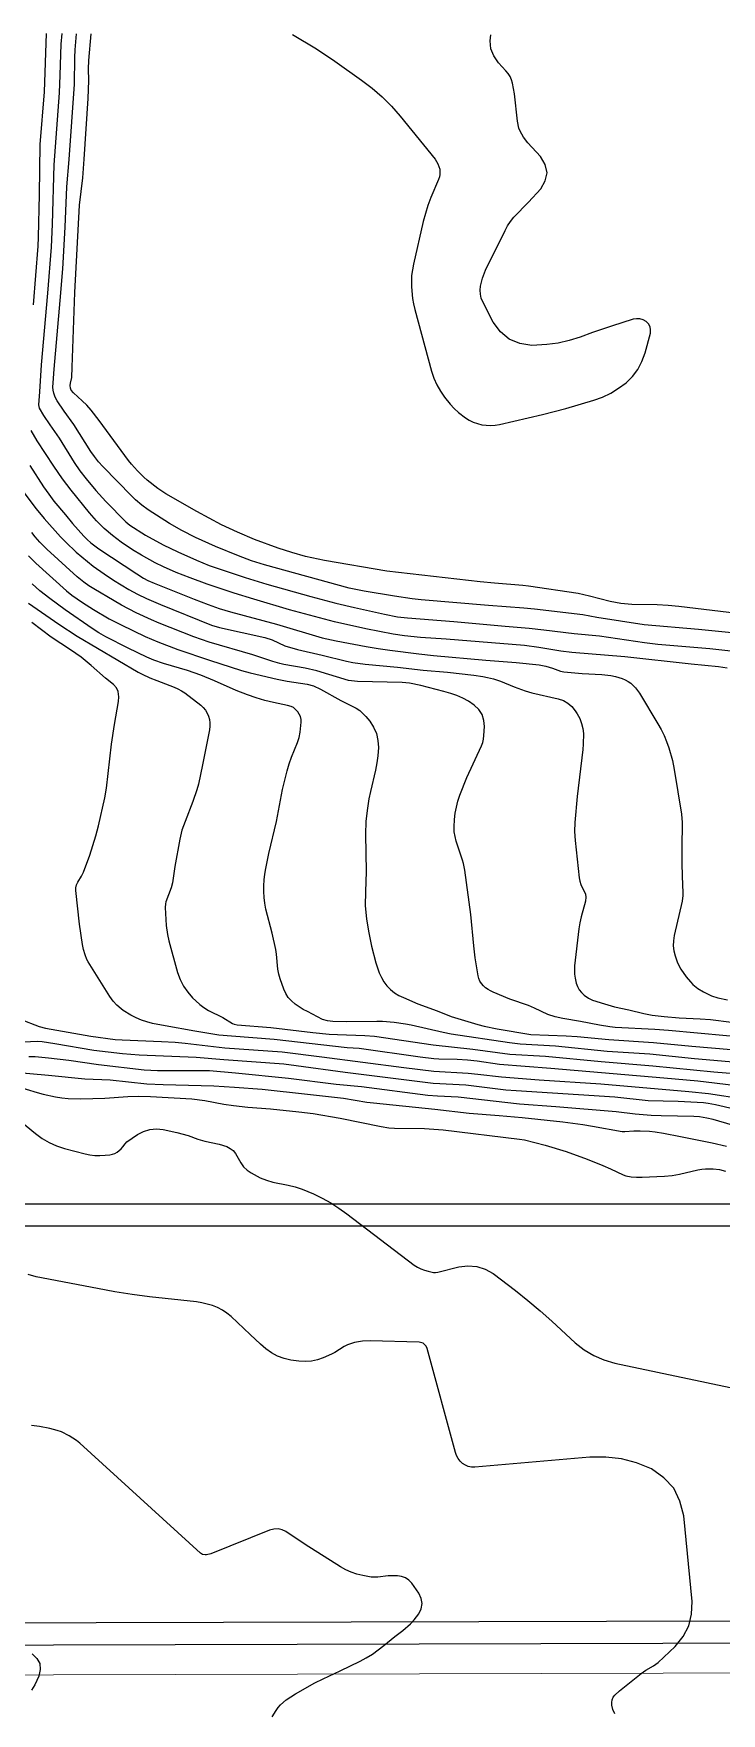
# Model space of a CAD drawing. Header units: centimetres. Extents: x 0 to 1302389, y -144212 to 85618.
# Drawn here: x 505970 to 510619, y -73522 to -62172 of the extents above; entities that cross this region are included whole.
import ezdxf

# ---------------------------------------------------------------- set-up
doc = ezdxf.new("R2010")
doc.units = ezdxf.units.CM
doc.header["$LTSCALE"] = 4
for name, color, linetype in [('0.6', 6, 'Continuous'), ('CURVAS-INTERMEDIARIAS', 39, 'Continuous'), ('CURVAS-MESTRA', 34, 'Continuous'), ('LIMITE-L', 7, 'Continuous')]:
    doc.layers.add(name, color=color, linetype=linetype)
doc.layers.add('P-MEIOFIO', color=171, linetype='Continuous', lineweight=9)

msp = doc.modelspace()

# ---------------------------------------------------------------- linework, layer by layer
at = {"layer": '0.6'}
msp.add_lwpolyline([(515990.938, -72567.179), (515880.79, -72884.804), (503800.772, -72917.827), (504144.276, -70228.744), (513615.113, -70228.744)], dxfattribs=at)
at = {"layer": 'CURVAS-INTERMEDIARIAS'}
for points, elevation in [([(506159.524, -62172.721), (506153.017, -62243.22), (506147.864, -62453.957), (506142.795, -62571.945), (506106.137, -63058.231), (506094.642, -63460.959), (506087.792, -63614.931), (506064.347, -63925.363), (506021.955, -64411.036), (506008.57, -64591.773), (506003.553, -64681.494), (506007.478, -64702.55), (506037.464, -64752.449), (506078.721, -64816.389), (506141.752, -64906.374), (506244.436, -65070.796), (506282.863, -65127.231), (506324.226, -65181.542), (506390.648, -65259.535), (506459.132, -65333.328), (506593.516, -65471.914), (506620.084, -65494.608), (506727.153, -65561.926), (506845.104, -65627.058), (506943.655, -65674.642), (507070.969, -65731.004), (507157.21, -65765.56), (507311.308, -65818.974), (507399.238, -65848.227), (507546.436, -65893.242), (507844.445, -65976.59), (508011.914, -66020.879), (508138.34, -66050.776), (508342.135, -66095.987), (508428.315, -66112.817), (508496.1, -66120.38), (508809.958, -66143.545), (509156.686, -66175.7), (509319.239, -66188.99), (509419.016, -66202.007), (509624.385, -66225.688), (509795.135, -66242.499), (510099.847, -66286.271), (510189.053, -66297.092), (510540.099, -66326.224), (510888.518, -66364.529)], 75645.041), ([(510982.437, -66251.61), (510464.93, -66198.19), (510096.535, -66167.344), (509776.943, -66118.431), (509682.213, -66099.05), (509354.531, -66060.247), (509283.63, -66053.588), (509043.883, -66036.327), (508588.619, -65999.126), (508528.992, -65992.116), (508409.827, -65973.614), (508203.096, -65938.978), (508102.385, -65918.726), (507530.123, -65761.19), (507442.928, -65733.775), (507354.359, -65700.846), (507198.908, -65637.858), (507064.593, -65577.639), (506972.512, -65530.856), (506888.337, -65483.14), (506745.034, -65390.704), (506700.59, -65358.83), (506658.8, -65323.565), (506632.653, -65298.152), (506436.655, -65096.812), (506407.534, -65064.728), (506380.731, -65030.68), (506355.765, -64995.198), (506241.209, -64813.238), (506175.576, -64723.239), (506129.914, -64653.904), (506116.326, -64628.368), (506107.24, -64600.906), (506103.147, -64582.242), (506100.875, -64562.333), (506100.966, -64532.097), (506107.753, -64439.926), (506149.737, -63975.178), (506166.293, -63760.698), (506183.318, -63480.631), (506194.014, -63206.905), (506210.268, -63023.038), (506246.712, -62513.707), (506248.607, -62334.323), (506250.734, -62283.027), (506260.517, -62173.038)], 75545.377), ([(510781.689, -66096.288), (510330.77, -66043.136), (510258.012, -66036.438), (510185.07, -66031.884), (510013.271, -66028.653), (509939.608, -66023.065), (509866.934, -66010.098), (509726.534, -65972.836), (509651.046, -65955.843), (509315.879, -65905.817), (509275.453, -65901.411), (509084.183, -65886.668), (508988.753, -65877.059), (508357.406, -65803.961), (507936.264, -65733.576), (507808.268, -65705.325), (507714.354, -65679.385), (507621.749, -65648.994), (507462.624, -65590.476), (507347.598, -65542.049), (507240.576, -65490.56), (507073.627, -65402.189), (506862.95, -65282.461), (506808.83, -65246.844), (506737.675, -65189.706), (506714.946, -65169.546), (506671.318, -65126.4), (506630.529, -65080.557), (506611.277, -65056.66), (506412.041, -64787.355), (506357.798, -64717.287), (506328.688, -64683.989), (506297.261, -64652.867), (506240.211, -64600.301), (506223.666, -64580.573), (506218.565, -64569.121), (506217.352, -64549.073), (506218.907, -64533.742), (506227.231, -64496.138), (506230.634, -64425.143), (506248.717, -63920.73), (506279.754, -63331.53), (506301.709, -63147.966), (506312.22, -63020.433), (506338.131, -62611.043), (506343.098, -62489.935), (506341.63, -62409.425), (506343.057, -62353.41), (506359.21, -62173.347)], 75445.713), ([(507719.254, -62177.611), (507881.422, -62274.951), (508005.712, -62358.444), (508186.336, -62486.09), (508257.649, -62541.058), (508325.58, -62599.627), (508388.446, -62663.616), (508447.919, -62731.214), (508682.982, -63021.812), (508702.567, -63052.844), (508714.406, -63087.574), (508716.501, -63105.697), (508716.321, -63123.572), (508712.76, -63141.097), (508706.932, -63158.385), (508654.084, -63280.176), (508634.478, -63333.209), (508618, -63387.307), (508603.592, -63442.101), (508536.776, -63730.222), (508529.728, -63768.436), (508525.019, -63806.829), (508523.797, -63845.492), (508524.924, -63884.334), (508531.347, -63962.212), (508537.417, -63999.312), (508546.012, -64035.906), (508659.526, -64453.048), (508675.441, -64500.277), (508694.839, -64545.768), (508719.461, -64588.656), (508747.564, -64629.816), (508785.87, -64676.539), (508813.144, -64705.343), (508842.773, -64731.713), (508889.314, -64767.593), (508914.858, -64783.651), (508941.455, -64797.3), (508969.611, -64807.335), (508998.801, -64814.956), (509028.779, -64818.749), (509058.71, -64820.051), (509088.565, -64817.599), (509118.365, -64812.644), (509409.162, -64745.291), (509566.383, -64705.847), (509756.548, -64650.029), (509814.961, -64628.051), (509871.065, -64601.786), (509923.663, -64569.095), (509973.951, -64532.117), (510017.301, -64488.537), (510054.329, -64440.931), (510081.882, -64387.288), (510103.118, -64329.599), (510138.327, -64196.31), (510139.849, -64173.636), (510136.522, -64152.691), (510125.895, -64134.34), (510110.41, -64117.706), (510089.371, -64106.614), (510067.626, -64099.73), (510044.834, -64099.169), (510021.325, -64102.824), (509875.043, -64148.555), (509746.498, -64192.362), (509664.045, -64222.569), (509590.345, -64245.828), (509515.668, -64263.839), (509439.527, -64273.978), (509338.185, -64279.148), (509256.902, -64265.707), (509184.592, -64237.372), (509125.734, -64186.691), (509075.86, -64121.119), (509006.165, -63985.674), (508995.979, -63959.884), (508989.278, -63933.552), (508987.821, -63906.435), (508989.858, -63878.778), (509003.483, -63823.83), (509024.698, -63771.357), (509156.511, -63501.829), (509173.702, -63470.818), (509192.84, -63441.222), (509214.912, -63413.738), (509314.148, -63311.38), (509397.534, -63222.289), (509427.723, -63167.319), (509440.515, -63112.439), (509427.219, -63057.666), (509396.537, -63002.977), (509309.857, -62910.438), (509281.743, -62872.793), (509269.248, -62852.81), (509258.86, -62831.848), (509250.304, -62810.292), (509240.548, -62764.778), (509220.269, -62580.123), (509207.306, -62507.361), (509200.122, -62484.254), (509190.656, -62462.358), (509177.773, -62442.283), (509162.595, -62423.436), (509112.363, -62370.557), (509080.663, -62323.737), (509060.006, -62274.253), (509055.913, -62220.796), (509060.74, -62181.816)], 75346.049), ([(505943.351, -65090.743), (506037.766, -65235.294), (506071.837, -65284.914), (506106.677, -65330.865), (506184.573, -65424.761), (506232.728, -65481.371), (506309.664, -65567.296), (506332.811, -65591.172), (506357.449, -65613.509), (506410.618, -65653.45), (506667.615, -65823.317), (506713.007, -65850.927), (506742.799, -65866.595), (506783.81, -65884.841), (507055.638, -65993.668), (507150.487, -66030.29), (507224.84, -66056.398), (507300.29, -66079.029), (507611.374, -66162.319), (507920.9, -66253.997), (508014.796, -66275.586), (508218.573, -66313.213), (508298.173, -66326.709), (508378.093, -66338.095), (508573.327, -66363.695), (508672.917, -66374.872), (509027.011, -66406.817), (509230.782, -66422.743), (509386.529, -66438.04), (509432.303, -66447.234), (509477.941, -66460.731), (509531.572, -66479.352), (509553.504, -66484.457), (509677.342, -66495.654), (509810.842, -66503.274), (509872.068, -66510.021), (509902.085, -66516.731), (509947.469, -66530.232), (509968.237, -66538.729), (509987.88, -66549.036), (510005.837, -66562.052), (510022.691, -66576.871), (510038.004, -66593.614), (510065.639, -66629.407), (510189.493, -66835.27), (510211.145, -66874.538), (510230.919, -66914.646), (510247.895, -66956.021), (510263.013, -66998.238), (510288.968, -67084.284), (510300.419, -67144.432), (510347.83, -67446.677), (510353.836, -67503.498), (510354.564, -67532.041), (510351.544, -67646.616), (510350.621, -67776.559), (510352.929, -67864.866), (510358.697, -67978.338), (510358.026, -67997.004), (510352.56, -68034.011), (510299.884, -68266.589), (510294.904, -68301.233), (510293.632, -68335.72), (510297.9, -68369.954), (510305.877, -68404.031), (510320.149, -68444.187), (510331.588, -68469.995), (510345.327, -68494.657), (510381.069, -68546.532), (510409.913, -68580.389), (510425.42, -68596.409), (510459.427, -68624.703), (510497.499, -68647.231), (510552.662, -68673.139), (510594.716, -68686.835), (510660.157, -68700.391)], 75844.37), ([(505897.606, -65263.791), (505987.28, -65382.981), (506041.459, -65449.389), (506152.398, -65573.012), (506186.712, -65608.478), (506258.56, -65676.183), (506334.128, -65739.72), (506373.284, -65769.766), (506446.562, -65822.593), (506510.496, -65865.932), (506613.701, -65928.594), (506673.064, -65960.629), (506733.706, -65990.234), (506826.526, -66030.546), (507172.706, -66169.321), (507227.024, -66184.664), (507532.72, -66252.953), (507581.184, -66269.424), (507667.361, -66308.276), (507753.13, -66334.414), (507920.736, -66372.09), (508085.158, -66412.026), (508126.556, -66420.716), (508210.202, -66433.216), (508429.49, -66452.708), (508602.471, -66472.646), (508767.198, -66487.717), (508945.853, -66507.933), (509006.71, -66516.842), (509036.848, -66522.895), (509078.306, -66532.579), (509125.775, -66546.972), (509216.976, -66586.336), (509291.286, -66613.439), (509336.589, -66626.063), (509516.229, -66666.63), (509550.45, -66679.164), (509581.497, -66696.158), (509607.798, -66719.856), (509630.935, -66748.018), (509644.629, -66769.408), (509661.107, -66800.526), (509673.998, -66832.744), (509681.514, -66866.625), (509685.439, -66901.616), (509684.78, -66973.23), (509682.24, -67008.932), (509642.935, -67326.438), (509627.857, -67502.839), (509626.32, -67563.294), (509630.162, -67623.648), (509657.965, -67876.492), (509662.62, -67898.808), (509669.36, -67920.647), (509699.556, -67987.46), (509702.949, -68007.556), (509699.004, -68034.952), (509670.386, -68141.059), (509661.587, -68181.292), (509654.784, -68221.913), (509626.57, -68471.414), (509625.098, -68499.469), (509625.68, -68527.377), (509629.368, -68555.038), (509636.423, -68587.354), (509645.357, -68610.814), (509657.008, -68632.456), (509672.737, -68651.333), (509691.176, -68668.381), (509720.784, -68689.65), (509747.362, -68703.183), (509828.143, -68728.451), (509896.712, -68747.572), (509991.884, -68768.727), (510093.439, -68794.173), (510151.59, -68805.005), (510230.684, -68814.495), (510333.106, -68821.635), (510474.382, -68828.309), (510545.725, -68833.287), (510828.045, -68870.431)], 75944.034), ([(510850.072, -68962.106), (510260.06, -68907.973), (510168.192, -68901.738), (509901.114, -68888.136), (509865.094, -68884.189), (509795.173, -68873.16), (509666.251, -68846.186), (509547.766, -68827.901), (509494.963, -68815.989), (509446.008, -68799.103), (509355.618, -68756.23), (509314.939, -68738.602), (509189.09, -68695.483), (509076.259, -68649.6), (509058.267, -68640.997), (509041.094, -68631.146), (509025.161, -68619.406), (509010.04, -68606.397), (508997.306, -68591.498), (508986.717, -68575.465), (508979.345, -68557.705), (508974.129, -68538.813), (508954.413, -68417.504), (508944.906, -68336.513), (508925.142, -68124.488), (508884.032, -67825.109), (508875.337, -67780.054), (508869.081, -67758.011), (508826.208, -67629.233), (508818.295, -67597.174), (508812.925, -67564.844), (508811.39, -67532.109), (508813.988, -67481.498), (508819.447, -67439.869), (508827.104, -67398.736), (508838.069, -67358.357), (508851.231, -67318.484), (508897.734, -67199.768), (508997.86, -66984.599), (509005.257, -66962.219), (509009.951, -66939.107), (509012.846, -66915.53), (509016.594, -66855.179), (509012.556, -66812.677), (509001.062, -66773.663), (508978.416, -66739.887), (508948.315, -66709.598), (508908.882, -66683.575), (508870.965, -66662.352), (508831.053, -66645.18), (508789.799, -66630.72), (508742.081, -66617.011), (508586.017, -66576.876), (508511.009, -66561.725), (508461.418, -66555.86), (508160.135, -66549.936), (508119.216, -66546.443), (508099.106, -66542.505), (507884.235, -66477.644), (507804.929, -66460.138), (507660.951, -66434.621), (507633.958, -66428.388), (507587.234, -66414.569), (507452.375, -66369.696), (507156.898, -66283.886), (507053.505, -66249.02), (506817.461, -66155.133), (506765.709, -66132.927), (506663.629, -66085.3), (506563.558, -66033.594), (506514.427, -66006.085), (506376.216, -65924.106), (506342.698, -65902.824), (506310.338, -65879.831), (506264.107, -65842.326), (506060.17, -65655.483), (506012.189, -65607.865), (505981.084, -65572.972), (505957.116, -65543.329)], 76043.698), ([(505934.358, -65700.738), (505985.658, -65751.513), (506191.156, -65938.513), (506227.508, -65967.058), (506299.525, -66017.169), (506373.546, -66064.225), (506480.754, -66126.177), (506561.865, -66167.712), (506723.033, -66245.073), (506810.551, -66282.977), (506944.269, -66334.025), (507159.39, -66406.098), (507374.641, -66475.924), (507432.53, -66491.41), (507616.908, -66535.295), (507684.129, -66547.609), (507818.98, -66569.151), (507861.782, -66580.33), (507907.987, -66601.188), (508046.006, -66678.662), (508150.296, -66731.116), (508174.15, -66746.883), (508195.585, -66765.821), (508215.392, -66786.871), (508241.623, -66819.02), (508267.771, -66859.626), (508287.346, -66902.403), (508297.061, -66948.416), (508300.209, -66996.611), (508295.993, -67051.595), (508289.916, -67100.519), (508280.669, -67148.939), (508246.024, -67293.278), (508236.525, -67341.854), (508225.757, -67405.752), (508215.883, -67494.282), (508213.694, -67583.339), (508217.277, -67832.987), (508212.073, -67972.06), (508211.882, -68064.294), (508220.007, -68156.168), (508234.843, -68247.377), (508254.775, -68337.61), (508283.207, -68451.124), (508293.285, -68484.687), (508305.352, -68517.412), (508320.387, -68548.881), (508337.402, -68579.51), (508357.979, -68607.259), (508381.125, -68632.189), (508408.098, -68652.911), (508437.637, -68670.822), (508469.753, -68686.139), (508567.509, -68727.109), (508697.195, -68775.68), (508792.085, -68813.232), (508972.516, -68867.679), (509015.432, -68878.625), (509102.232, -68896.329), (509330.525, -68934.947), (509570.119, -68943.818), (509644.572, -68949.35), (509858.624, -68969.486), (510158.938, -68988.447), (510418.597, -69013.297), (510817.837, -69048.401)], 76143.362), ([(505935.933, -66020.737), (506141.41, -66162.145), (506265.348, -66242.714), (506675.894, -66486.741), (506703.075, -66501.511), (506756.16, -66525.829), (506801.781, -66544.36), (506920.393, -66587.753), (506945.218, -66599.088), (506969.032, -66612.273), (506991.433, -66627.732), (507099.66, -66710.507), (507116.741, -66726.178), (507131.637, -66743.423), (507143.262, -66763.012), (507152.711, -66784.176), (507158.478, -66806.727), (507161.832, -66829.451), (507161.574, -66852.41), (507158.884, -66875.537), (507111.525, -67113.405), (507083.488, -67242.819), (507072.934, -67282.291), (507047.096, -67359.845), (506993.958, -67495.113), (506972.81, -67554.632), (506958.001, -67616.041), (506923.75, -67799.786), (506909.375, -67909.335), (506898.636, -67944.375), (506863.045, -68039.729), (506860.495, -68051.836), (506859.25, -68076.629), (506866.129, -68198.242), (506874.272, -68260.394), (506882.883, -68301.237), (506943.459, -68515.743), (506960.961, -68562.941), (506982.862, -68607.556), (507011.363, -68648.262), (507044.258, -68686.364), (507065.411, -68707.318), (507092.329, -68731.303), (507120.66, -68753.228), (507151.146, -68772.054), (507248.414, -68820.384), (507313.754, -68860.11), (507325.862, -68864.85), (507344.921, -68868.988), (507573.307, -68887.84), (507856.708, -68921.22), (507967.437, -68932.226), (508023.706, -68935.686), (508208.462, -68941.422), (508274.912, -68947.32), (508670.05, -69005.727), (508938.859, -69034.649), (509188.514, -69068.232), (509430.619, -69082.057), (509805.961, -69118.422), (510155.932, -69146.625), (510566.684, -69186.835), (510707.252, -69199.095)], 76342.69), ([(510703.312, -69278.869), (510459.631, -69251.132), (510229.699, -69229.624), (509466.348, -69163.857), (509117.757, -69138.22), (508967.736, -69115.245), (508902.371, -69107.641), (508831.801, -69104.296), (508708.492, -69102.197), (508674.784, -69100.106), (508583.364, -69088.431), (508171.251, -69030.071), (508089.7, -69024.941), (507595.81, -68968.87), (507308.139, -68947.197), (507222.746, -68938.56), (507058.865, -68913.197), (506859.861, -68877.496), (506773.31, -68859.929), (506735.304, -68850.102), (506698.21, -68837.92), (506662.46, -68822.196), (506627.621, -68804.116), (506576.236, -68773.332), (506560.835, -68762.389), (506532.441, -68737.402), (506507.192, -68709.155), (506485.216, -68678.279), (506338.199, -68444.24), (506330.174, -68428.589), (506317.396, -68395.763), (506307.952, -68361.678), (506301.061, -68326.991), (506280.641, -68188.535), (506254.371, -67962.619), (506254.56, -67943.327), (506259.476, -67924.664), (506267.777, -67906.829), (506293.463, -67866.037), (506307.908, -67837.489), (506349.078, -67722.957), (506370.818, -67657.598), (506390.876, -67591.746), (506408.427, -67525.199), (506450.678, -67336.607), (506461.806, -67271.802), (506496.773, -66972.406), (506517.46, -66839.77), (506544.139, -66684.839), (506546.342, -66652.773), (506541.271, -66617.894), (506530.083, -66591.93), (506510.902, -66571.168), (506455.23, -66527.268), (506358.847, -66442.595), (506290.479, -66386.499), (506218.296, -66335.425), (506088.201, -66250.161), (505957.917, -66151.383)], 76442.354), ([(505878.194, -68830.707), (506007.856, -68880.56), (506049.587, -68891.561), (506357.007, -68947.226), (506521.596, -68968.422), (506568.302, -68972.133), (506833.95, -68981.347), (506926.071, -68986.21), (506994.943, -68992.606), (507262.322, -69025.429), (507650.367, -69052.881), (507918.568, -69085.481), (508473.272, -69158.592), (508675.834, -69183.863), (508906.978, -69195.633), (508973.163, -69202.029), (509131.365, -69220.881), (509386.846, -69240.642), (509803.166, -69269.475), (510399.56, -69319.182), (510530.951, -69333.061), (510768.51, -69368.809)], 76542.018), ([(510831.834, -69469.114), (510579.296, -69409.489), (510530.12, -69401.267), (510497.088, -69397.711), (510325.532, -69388.666), (510122.938, -69383.426), (509898.323, -69358.481), (509231.854, -69316.851), (509161.35, -69310.458), (508890.308, -69278.478), (508671.29, -69266.85), (508075.24, -69191.798), (507744.172, -69146.3), (507661.079, -69136.456), (507256.285, -69107.005), (507068.004, -69089.521), (506682.846, -69075.028), (506571.404, -69066.729), (506377.669, -69043.159), (506112.875, -68997.161), (506026.928, -68985.159), (505996.028, -68983.394), (505901.727, -68986.166)], 76641.682), ([(510652.533, -69690.873), (510555.48, -69668.599), (510342.537, -69627.648), (510228.19, -69603.853), (510170.904, -69595.259), (510132.479, -69591.486), (510069.306, -69588.149), (510027.216, -69588.696), (509966.219, -69593.22), (509947.349, -69593.161), (509748.142, -69556.743), (509681.533, -69546.001), (509547.725, -69528.362), (509272.8, -69498.533), (509115.5, -69484.237), (508913.165, -69469.589), (508682.496, -69442.41), (508266.433, -69400.115), (508222.068, -69394.597), (508064.817, -69368.016), (507821.445, -69339.545), (507513.692, -69307.302), (507327.929, -69292.482), (507187.824, -69283.642), (506845.042, -69275.779), (506734.245, -69270.792), (506487.32, -69244.381), (506316.266, -69237.386), (506071.634, -69211.125), (505842.562, -69190.941)], 76841.011), ([(505846.211, -69280.874), (505992.83, -69327.372), (506034.294, -69338.831), (506118.518, -69356.546), (506161.126, -69362.52), (506203.857, -69366.845), (506289.8, -69368.884), (506451.321, -69364.166), (506605.727, -69353.959), (506677.269, -69352.264), (506759.309, -69354.636), (507040.266, -69370.194), (507127.297, -69380.826), (507256.125, -69405.451), (507320.561, -69415.122), (507417.884, -69425.071), (507571.038, -69436.625), (507763.021, -69457.114), (507860.387, -69469.411), (508042.477, -69499.891), (508318.884, -69556.324), (508370.709, -69564.639), (508409.945, -69567.092), (508612.876, -69570.995), (508738.701, -69578.242), (509253.754, -69641.983), (509287.285, -69647.669), (509426.471, -69683.653), (509570.451, -69725.944), (509711.425, -69777.38), (509817.544, -69819.986), (509869.612, -69842.292), (509954.844, -69883.301), (509972.033, -69889.394), (510007.979, -69896.266), (510044.937, -69898.593), (510081.975, -69898.623), (510183.346, -69895.545), (510234.475, -69892.32), (510285.303, -69886.88), (510335.656, -69878.14), (510459.841, -69849.489), (510485.753, -69845.448), (510511.908, -69843.488), (510562.766, -69843.375), (510604.882, -69847.353), (510645.936, -69857.52)], 76940.675), ([(505855.641, -69500.73), (505983.202, -69604.154), (506027.922, -69636.727), (506074.849, -69665.026), (506125.095, -69686.884), (506177.563, -69704.449), (506317.379, -69741.137), (506350.858, -69747.98), (506384.521, -69752.342), (506418.462, -69753.007), (506452.588, -69751.191), (506485.291, -69747.634), (506502.504, -69744.103), (506518.851, -69738.619), (506533.906, -69730.201), (506561.819, -69707.637), (506573.814, -69694.934), (506588.073, -69672.99), (506599.575, -69660.267), (506671.553, -69610.937), (506712.639, -69590.036), (506755.117, -69576.142), (506799.675, -69572.767), (506845.635, -69576.401), (506938.865, -69596.438), (507014.896, -69618.345), (507080.008, -69641.803), (507127.26, -69656.825), (507224.375, -69676.9), (507275.221, -69692.929), (507298, -69704.637), (507318.085, -69719.251), (507334.087, -69738.24), (507369.994, -69802.672), (507389.514, -69828.899), (507413.595, -69851.012), (507440.705, -69870.39), (507501.843, -69902.854), (507543.658, -69920.256), (507587.158, -69932.821), (507689.756, -69953.006), (507738.27, -69965.088), (507785.665, -69981.038), (507861.182, -70012.418), (507920.5, -70041.343), (507978.261, -70072.889), (508033.691, -70108.383), (508087.56, -70146.508), (508543.024, -70493.319), (508564.497, -70507.44), (508586.927, -70519.448), (508610.787, -70528.273), (508635.593, -70534.993), (508671.995, -70542.193), (508686.669, -70543.464), (508701.264, -70541.538), (508843.315, -70505.161), (508905.215, -70498.107), (508965.054, -70501.609), (509021.782, -70520.965), (509076.44, -70550.874), (509227.708, -70665.375), (509311.228, -70732.277), (509392.644, -70801.739), (509472.642, -70872.895), (509630.94, -71018.147), (509691.26, -71065.135), (509755.283, -71104.973), (509824.83, -71134.105), (509898.06, -71156.083), (510805.736, -71348.153)], 77040.339), ([(509898.787, -73525.926), (509885.641, -73495.972), (509878.608, -73466.994), (509877.248, -73447.801), (509879.612, -73429.731), (509887.594, -73413.347), (509899.301, -73398.087), (509930.357, -73370.307), (510076.87, -73252.924), (510108.408, -73230.27), (510158.793, -73201.113), (510190.246, -73178.757), (510307.155, -73069.325), (510359.973, -73002.906), (510398.789, -72931.245), (510416.61, -72851.714), (510420.439, -72766.943), (510364.381, -72187.378), (510338.502, -72088.242), (510296.181, -72000.43), (510229.217, -71929.603), (510145.823, -71870.083), (510045.402, -71830.263), (509942.823, -71801.911), (509836.973, -71790.773), (509728.952, -71791.112), (508951.26, -71858.415), (508929.012, -71857.711), (508907.748, -71853.824), (508887.933, -71845.158), (508869.092, -71833.306), (508852.972, -71817.528), (508839.174, -71800.213), (508828.877, -71780.626), (508820.916, -71759.524), (508629.842, -71056.48), (508622.332, -71039.851), (508610.012, -71026.386), (508602.258, -71021.396), (508594.102, -71017.488), (508576.193, -71014.089), (508245.723, -71005.136), (508193.193, -71007.17), (508138.727, -71016.722), (508091.757, -71032.604), (508069.706, -71043.784), (508005.746, -71082.788), (507983.567, -71094.33), (507927.756, -71119.838), (507887.701, -71133.673), (507847.009, -71142.89), (507805.341, -71145.157), (507763.03, -71142.785), (507708.593, -71135.061), (507662.69, -71124.425), (507618.977, -71108.953), (507578.549, -71086.232), (507540.321, -71058.679), (507504.093, -71026.995), (507432.722, -70962.408), (507304.677, -70841.25), (507276.306, -70817.727), (507246.271, -70797.007), (507213.74, -70780.479), (507179.536, -70766.753), (507107.693, -70747.636), (507071.116, -70741.215), (506753.432, -70707.046), (506635.549, -70691.537), (506518.144, -70672.721), (506401.065, -70651.705), (505988.044, -70571.59), (505932.479, -70556.311)], 77140.003), ([(505959.241, -73120.304), (505991.755, -73151.302), (506012.412, -73186.029), (506015.266, -73226.326), (506006.265, -73270.342), (505978.351, -73328.246), (505955.505, -73364.141)], 77339.331)]:
    msp.add_lwpolyline(points, dxfattribs=dict(at, elevation=elevation))
at = {"layer": 'CURVAS-MESTRA'}
for points, elevation in [([(505969.051, -64004.642), (506000.363, -63608.26), (506003.184, -63546.947), (506009.643, -63259.668), (506014.506, -62922.646), (506042.466, -62566.306), (506057.302, -62172.401)], 75744.706), ([(510656.677, -66460.851), (510598.278, -66450.106), (510415.173, -66431.814), (509964.828, -66383.237), (509606.854, -66354.681), (509532.93, -66344.636), (509383.869, -66319.263), (509287.884, -66307.282), (508759.095, -66264.74), (508585.437, -66252.419), (508476.91, -66241.456), (508399.585, -66230.62), (508214.645, -66195.155), (508004.468, -66146.414), (507699.63, -66065.301), (507457.411, -65994.699), (507325.938, -65954.049), (507142.679, -65892.634), (507027.202, -65850.54), (506934.047, -65813.419), (506847.641, -65775.69), (506791.078, -65748.308), (506698.351, -65697.452), (506638.452, -65660.312), (506560.857, -65607.639), (506502.481, -65564.284), (506447.488, -65516.709), (506395.984, -65465.338), (506348.045, -65410.634), (506222.9, -65256.758), (506165.036, -65179.677), (506106.747, -65095.899), (505993.646, -64923.512), (505952.547, -64853.175)], 75744.706), ([(510773.795, -69127.995), (510436.921, -69098.572), (510135.092, -69068.001), (509846.999, -69050.314), (509498.435, -69015.043), (509257.63, -68999.827), (509187.029, -68990.78), (508792.538, -68932.929), (508739.169, -68922.271), (508521.884, -68872.673), (508483.635, -68865.376), (508406.552, -68854.159), (508328.97, -68847.735), (508290.081, -68846.644), (508085.583, -68849.464), (507992.841, -68846.869), (507956.073, -68842.196), (507922.461, -68832.998), (507819.995, -68780.496), (507792.893, -68765.244), (507737.567, -68729.242), (507712.929, -68708.333), (507691.307, -68685.093), (507674.169, -68658.364), (507660.036, -68629.312), (507635.275, -68559.409), (507626.935, -68527.028), (507621.684, -68494.001), (507612.42, -68393.362), (507607.126, -68360.074), (507582.684, -68250.034), (507539.763, -68087.275), (507532.371, -68048.552), (507527.765, -68009.401), (507525.015, -67969.965), (507525.12, -67930.438), (507527.139, -67891.082), (507532.019, -67851.98), (507538.806, -67813.039), (507560.594, -67713.291), (507611.762, -67495.515), (507651.49, -67279.265), (507683.403, -67152.736), (507697.559, -67106.986), (507713.976, -67061.999), (507753.906, -66962.085), (507764.186, -66927.883), (507771.024, -66892.832), (507778.013, -66825.195), (507777.154, -66805.922), (507773.492, -66787.56), (507765.621, -66770.579), (507754.949, -66754.501), (507734.291, -66731.469), (507727.421, -66725.974), (507711.556, -66718.149), (507685.274, -66711.136), (507591.508, -66692.631), (507532.629, -66678.331), (507474.639, -66660.759), (507415.094, -66640.194), (507338.448, -66610.096), (507193.374, -66545.305), (507099.365, -66506.932), (507010.038, -66475.859), (506847.818, -66427.513), (506782.921, -66404.916), (506735.587, -66384.579), (506609.489, -66324.925), (506458.235, -66247.935), (506410.98, -66220.914), (506365.107, -66191.624), (506184.06, -66065.501), (506079.506, -65990.113), (506012.372, -65936.829), (505960.133, -65889.712)], 76243.026), ([(510825.1, -69585.467), (510563.036, -69510.095), (510519.358, -69500.528), (510469.884, -69492.485), (510432.354, -69489.8), (510212.212, -69485.028), (510142.857, -69482.182), (510036.407, -69472.808), (509907.203, -69457.63), (509498.834, -69422.948), (509253.5, -69405.922), (508840.33, -69358.445), (508699.404, -69352.18), (508634.198, -69346.461), (508185.205, -69288.151), (508014.623, -69272.953), (507692.353, -69233.214), (507334.598, -69195.85), (507157.82, -69181.271), (506806.856, -69180.998), (506717.932, -69176.878), (506408.433, -69141.14), (506208.047, -69110.89), (506071.474, -69094.29), (505980.074, -69087.057), (505937.449, -69085.346)], 76741.346), ([(507581.274, -73545.511), (507608.644, -73502.131), (507623.121, -73481.971), (507639.029, -73463.169), (507676.528, -73431.015), (507739.628, -73390.19), (507869.598, -73316.281), (507926.413, -73287.755), (508042.104, -73234.692), (508176.067, -73168.523), (508218.34, -73145.693), (508259.398, -73120.996), (508298.641, -73093.502), (508336.668, -73064.141), (508411.434, -73003.285), (508466.34, -72961.221), (508518.249, -72916.293), (508541.375, -72891.01), (508573.833, -72849.877), (508590.112, -72814.858), (508597.142, -72779.812), (508590.324, -72744.732), (508574.259, -72709.617), (508525.536, -72643.244), (508505.354, -72622.682), (508482.816, -72606.652), (508456.751, -72597.419), (508428.32, -72592.715), (508367.403, -72593.565), (508297.281, -72601.512), (508274.01, -72602.342), (508250.776, -72600.666), (508194.021, -72590.619), (508154.883, -72580.563), (508116.807, -72567.824), (508080.327, -72551.053), (508044.922, -72531.592), (507804.543, -72380.787), (507675.589, -72293.687), (507649.906, -72280.795), (507621.706, -72275.222), (507592.726, -72276.67), (507564.772, -72284.419), (507166.847, -72443.42), (507139.546, -72450.266), (507130.129, -72451.04), (507112.385, -72448.117), (507097.027, -72438.754), (506282.235, -71696.595), (506259.201, -71678.527), (506210.168, -71646.424), (506157.693, -71620.779), (506130.196, -71611.069), (506078.688, -71597.197), (506009.933, -71583.475), (505955.243, -71576.627)], 77239.667)]:
    msp.add_lwpolyline(points, dxfattribs=dict(at, elevation=elevation))
at = {"layer": 'LIMITE-L'}
msp.add_lwpolyline([(515987.637, -73034.512), (503630.333, -73068.294), (504012.218, -70078.744), (517012.658, -70078.744)], close=True, dxfattribs=at)
at = {"layer": 'P-MEIOFIO'}
msp.add_lwpolyline([(504478.654, -66884.403), (502585.065, -66894.728), (501389.113, -66901.249), (498947.38, -66914.563, 0.414213562), (498798.701, -67064.872), (498805.494, -68310.655), (498812.015, -69506.606), (498818.536, -70702.557), (498825.057, -71898.508), (498831.85, -73144.291, 0.414213562), (498982.159, -73292.97), (501423.893, -73279.656), (502619.844, -73273.135), (503631.42, -73267.619), (515994.446, -73233.822), (523267.374, -73213.94, 0.415010138), (523416.459, -73063.63), (523383.309, -66984.075, 0.414213562), (523233, -66835.396), (517654.326, -66865.815)], format="xyb", dxfattribs=at)

doc.saveas('drawing.dxf')
